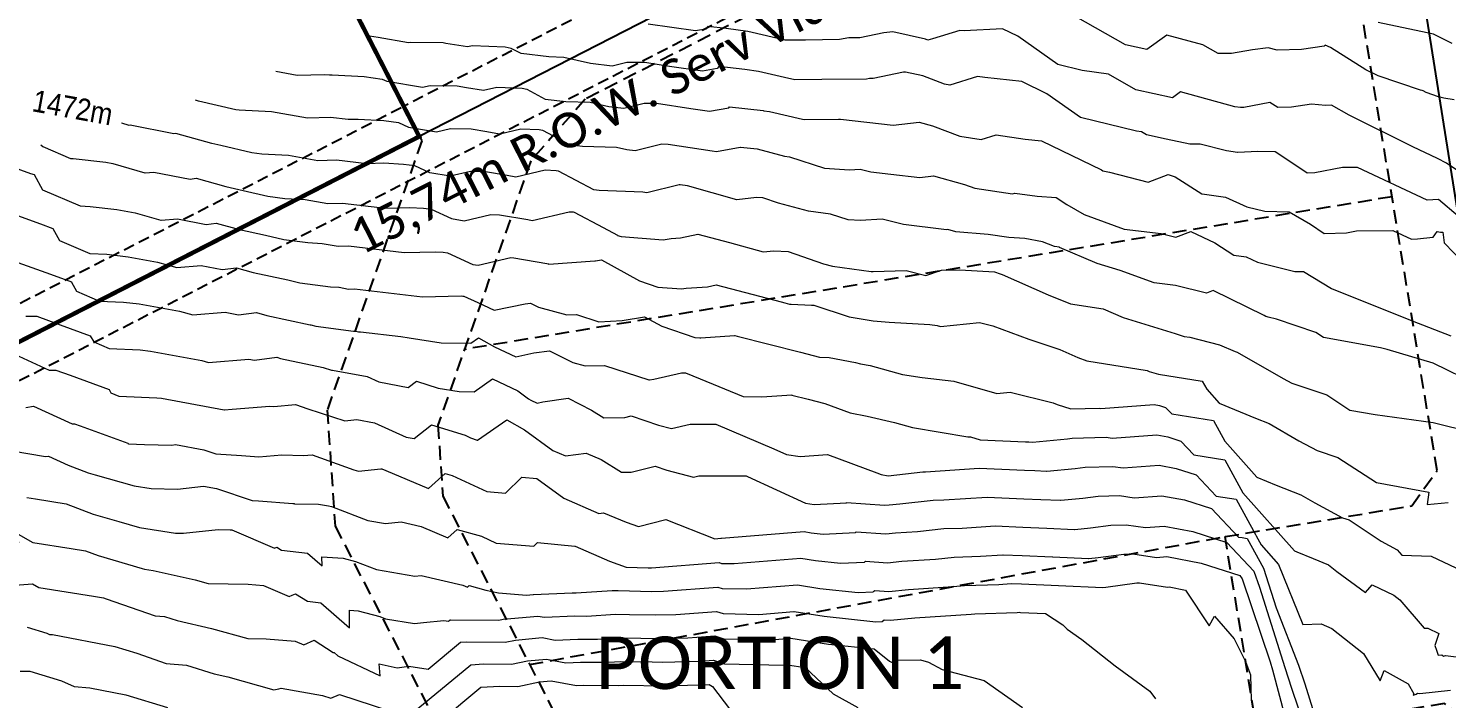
# Model space of a CAD drawing. Header units: metres. Extents: x 5688 to 19740, y -52 to 3406.
# Drawn here: x 7277.3 to 7601.2, y 921.3 to 1074.4 of the extents above; entities that cross this region are included whole.
import ezdxf
from ezdxf.enums import TextEntityAlignment as Align

# ---------------------------------------------------------------- set-up
doc = ezdxf.new("R2010")
doc.units = ezdxf.units.M
doc.linetypes.add('DASHED', pattern=[19.05, 12.7, -6.35])
doc.linetypes.add('HIDDEN', pattern=[9.525, 6.35, -3.175])
for name, color, linetype in [('Contours', 7, 'Continuous'), ('ERFNO', 7, 'Continuous'), ('LINES', 7, 'Continuous'), ('PLAASGEDEELTES', 7, 'Continuous'), ('SERV', 7, 'Continuous'), ('SITE', 7, 'Continuous')]:
    doc.layers.add(name, color=color, linetype=linetype)
doc.styles.add('CALIBRII', font='calibri.ttf')
doc.styles.add('MM-STANDARD', font='', dxfattribs={"height": 1})
doc.styles.get('MM-STANDARD').set_extended_font_data('MM-STANDARD')

# ---------------------------------------------------------------- blocks, each defined once
blk = doc.blocks.new('CONTOURS-CG')
at = {"layer": 'Contours', "color": 253, "lineweight": 9, "true_color": 0xa1a3a5}
for points, elevation in [([(31417.69, -111.2), (31413.45, -109.07), (31400.82, -106.41)], 1469), ([(31418.18, -124.08), (31415.79, -123.74), (31414.59, -123.42), (31411.76, -122.41), (31411.08, -122.03), (31411.08, -122.03), (31410.83, -121.94), (31410.5, -121.9), (31400.8, -118.62), (31398.01, -117.27), (31389.95, -112.17), (31389.95, -112.17), (31388.69, -111.59), (31388.46, -111.8), (31383.3, -112.61), (31377.74, -112.72), (31375.68, -112.18), (31375.67, -112.18), (31372.13, -112.69), (31367.3, -113.47), (31364.3, -113.5), (31360.75, -111.55), (31352.51, -109.29), (31347.94, -112.61), (31343.1, -111.56), (31331.7, -105.06)], 1469.5), ([(31420.61, -141.35), (31416.43, -138.57), (31414.35, -137.47), (31408.75, -134.85), (31394.19, -127.61), (31390.16, -125.31), (31388.79, -125.38), (31385.57, -125.09), (31385.56, -125.09), (31380.98, -125.8), (31377.93, -125.82), (31376.09, -124.68), (31376.08, -124.68), (31370.12, -125.83), (31369.36, -125.87), (31368.05, -125.67), (31355.66, -122.27), (31353.81, -123.62), (31345.5, -121.82), (31339.23, -118.24), (31339.23, -118.24), (31333.2, -117.37), (31327.63, -116), (31318.54, -109.55), (31314.99, -107.86), (31306.28, -108.34), (31305.25, -108.23), (31299.03, -110.17), (31297.98, -110.46), (31297.39, -110.2), (31289.97, -108.57), (31287.88, -108.82), (31282.4, -109.93), (31282.39, -109.93), (31279.9, -109.96), (31277.77, -110.32), (31270.03, -110.43), (31265.32, -110.48), (31261.08, -109.46), (31256.82, -108.5), (31251.87, -107.77), (31247.74, -107.3), (31247.26, -107.91), (31244.91, -108.33), (31234.12, -106.81)], 1470), ([(31419.11, -150.66), (31414.62, -146.88), (31412.02, -146.99), (31396.08, -139.53), (31392.67, -139.57), (31386.36, -140.78), (31384.58, -140.85), (31377.64, -136.18), (31377.31, -135.98), (31373.36, -135.91), (31368.73, -136.15), (31368.69, -136.15), (31366.15, -135.75), (31360.17, -134.21), (31360.15, -134.2), (31357.78, -134.21), (31352.36, -133.05), (31347.91, -132.08), (31346.76, -131.42), (31346.75, -131.42), (31345.64, -131.26), (31332.8, -128.12), (31325.14, -122.68), (31319.42, -119.9), (31310.95, -119.02), (31309.29, -118.78), (31302.97, -120.7), (31302.97, -120.7), (31301.79, -120.53), (31296.78, -118.6), (31292.86, -117.75), (31292.43, -117.8), (31285.45, -119.2), (31285.44, -119.21), (31284.63, -119.21), (31283.94, -119.33), (31283.94, -119.33), (31273.77, -119.47), (31267.58, -119.53), (31265.21, -118.97), (31259.32, -117.63), (31256.2, -117.18), (31250.22, -116.49), (31249.88, -116.91), (31246.52, -117.51), (31238.97, -116.45), (31233.34, -115.58), (31229.2, -115.55), (31225.9, -116.37), (31225.9, -116.37), (31220.94, -115.8), (31214.82, -114.39), (31214.82, -114.39), (31211.41, -114.27), (31205.07, -113.52), (31202.83, -112.33), (31201.45, -112.03), (31193.99, -111.73), (31192.8, -112.01), (31187.91, -111.19), (31187.24, -111.08), (31179.7, -110.99), (31179.34, -111.07), (31172.4, -109.88), (31169.49, -109.36)], 1470.5), ([(31149.08, -117.56), (31153.96, -118.44), (31160.14, -118.27), (31161.3, -118.41), (31161.95, -118.39), (31169.22, -118.78), (31173.36, -119.36), (31174.43, -119.84), (31182.52, -121.23), (31184.31, -120.82), (31190.47, -120.89), (31192.58, -121.26), (31196.49, -121.91), (31199.51, -121.22), (31205.33, -121.45), (31206.41, -121.68), (31210.6, -123.9), (31210.6, -123.9), (31215.25, -124.46), (31220.82, -124.64), (31220.83, -124.65), (31225.08, -125.62), (31228.52, -126.02), (31233.2, -124.86), (31236.01, -124.88), (31243.82, -126.08), (31248.13, -126.69), (31252.5, -125.91), (31252.69, -125.68), (31260.33, -126.55), (31260.53, -126.58), (31261.82, -126.77), (31269.34, -128.47), (31269.83, -128.59), (31277.52, -128.51), (31277.98, -128.51), (31290.06, -129.87), (31290.06, -129.87), (31296.01, -129.21), (31296.01, -129.21), (31299.04, -130.03), (31305.23, -132.41), (31305.24, -132.42), (31310.11, -133.13), (31313.56, -132.08), (31320.2, -133.06), (31323.93, -133.44), (31337.65, -140.11), (31337.92, -140.28), (31339.43, -140.61), (31348.3, -142.86), (31352.85, -141.12), (31352.85, -141.12), (31354.42, -141.64), (31360.57, -145.58), (31360.58, -145.58), (31365.93, -146.31), (31370.83, -148.54), (31374.89, -149.55), (31380.5, -149.64), (31380.51, -149.64), (31385.36, -152.52), (31388.5, -154.64), (31393.56, -154.45), (31395.84, -154.01), (31395.84, -154.01), (31404.18, -153.91), (31408.41, -155.89), (31408.41, -155.89), (31409.78, -155.83), (31411.18, -155.67), (31413.35, -155.44), (31413.75, -154.9), (31414.28, -154.16), (31414.29, -154.16), (31415.02, -154.32), (31415.56, -154.35), (31415.9, -156.77), (31420.29, -161.31)], 1471), ([(31130.65, -124.09), (31131.34, -124.29), (31131.42, -124.3), (31139.89, -126.26), (31140.68, -126.37), (31148.08, -126.74), (31148.08, -126.74), (31156.29, -128.22), (31156.3, -128.22), (31161.51, -128.07), (31165.55, -128.54), (31167.84, -128.49), (31173.73, -128.81), (31177.09, -129.27), (31179.33, -130.3), (31185.71, -131.39), (31188.92, -130.65), (31193.7, -130.71), (31197.25, -131.33), (31200.17, -131.82), (31200.18, -131.82), (31205.02, -130.7), (31209.21, -130.86), (31209.99, -131.03), (31216.13, -134.29), (31216.13, -134.29), (31219.09, -134.64), (31226.83, -134.9), (31226.84, -134.9), (31229.22, -135.45), (31231.14, -135.67), (31237.19, -134.17), (31238.69, -134.19), (31248.67, -135.72), (31249.73, -135.87), (31255.13, -134.91), (31255.16, -134.87), (31258.98, -135.31), (31265.21, -136.93), (31266.36, -137.08), (31274.37, -139.67), (31274.37, -139.67), (31280.07, -140.07), (31282.52, -139.92), (31284.91, -140.5), (31289.48, -141.07), (31296.14, -141.82), (31299.25, -141.47), (31299.26, -141.47), (31306.37, -143.41), (31308.7, -144.3), (31317.26, -145.56), (31317.82, -145.39), (31322.9, -146.13), (31327.24, -146.4), (31329.74, -148), (31333.65, -150.32), (31342.82, -153.6), (31351.24, -154.62), (31354.57, -155.48), (31358.02, -154.13), (31358.02, -154.13), (31363.5, -156.79), (31367.88, -159.6), (31370.68, -159.98), (31373.25, -161.15), (31381.8, -163.27), (31383.72, -163.3), (31390.18, -167.15), (31408.54, -174.56), (31417.41, -178.02)], 1471.5), ([(31423.33, -189.1), (31413.4, -184.27), (31402.83, -181.13), (31401.35, -180.72), (31388.3, -178.37), (31388.3, -178.37), (31386.59, -177.25), (31377.57, -174.23), (31375.67, -173.75), (31375.43, -173.65), (31375.17, -173.61), (31374.77, -173.35), (31363.12, -167.68), (31361.57, -168.29), (31354.53, -166.48), (31349.68, -165.89), (31349.67, -165.89), (31341.91, -163.11), (31336.61, -161.49), (31336.6, -161.49), (31328.04, -157.79), (31328.03, -157.78), (31326.91, -157.61), (31324.18, -156.54), (31320.13, -155.76), (31316.44, -155.56), (31311.74, -154.84), (31304.39, -154.25), (31304.38, -154.25), (31302.5, -153.74), (31302.23, -153.77), (31301.63, -153.7), (31292.39, -152.55), (31287.56, -151.38), (31287.54, -151.38), (31282.59, -151.68), (31279.73, -151.48), (31275.7, -150.18), (31270.71, -149.51), (31263.82, -147.72), (31260.24, -146.47), (31258.8, -146.4), (31254.33, -146.9), (31254.31, -146.9), (31243.1, -143.75), (31241.36, -143.49), (31241.19, -143.49), (31233.76, -145.33), (31233.76, -145.33), (31233.35, -145.28), (31232.85, -145.16), (31222.93, -144.82), (31221.66, -144.67), (31213.57, -140.39), (31213.1, -140.28), (31210.54, -140.18), (31203.87, -141.72), (31203.87, -141.72), (31201.92, -141.4), (31196.97, -140.53), (31196.94, -140.52), (31193.53, -140.48), (31188.9, -141.55), (31188.89, -141.55), (31184.23, -140.75), (31180.81, -139.19), (31180.81, -139.18), (31178.24, -138.83), (31173.73, -138.59), (31169.82, -138.68), (31169.81, -138.68), (31162.88, -137.87), (31162.88, -137.87), (31158.63, -137.99), (31158.63, -137.99), (31151.93, -136.78), (31145.89, -136.48), (31143.55, -136.16), (31136.51, -134.54), (31134.47, -134.1), (31126.25, -131.8), (31125.77, -131.86), (31115.75, -129.91), (31115.59, -129.92), (31113.89, -129.44), (31113.99, -129.33)], 1472), ([(31095.39, -134.38), (31095.8, -134.77), (31095.85, -134.76), (31102.13, -137.48), (31102.79, -137.51), (31110.2, -138.35), (31111.86, -138.65), (31119.17, -140.74), (31119.21, -140.75), (31121.17, -140.59), (31129.46, -142.2), (31129.46, -142.2), (31130.85, -142.02), (31130.86, -142.02), (31137.6, -143.91), (31141.6, -144.77), (31147.2, -146.07), (31151.11, -146.6), (31155.78, -146.83), (31155.78, -146.83), (31160.96, -147.76), (31160.96, -147.76), (31164.25, -147.67), (31174.07, -148.81), (31179.62, -148.69), (31182.75, -148.85), (31184.54, -149.1), (31189.14, -151.21), (31192.07, -151.71), (31198.14, -150.31), (31200.17, -150.34), (31206.59, -151.46), (31207.56, -151.62), (31216.05, -149.66), (31216.98, -149.7), (31217.15, -149.74), (31223.79, -153.26), (31227.05, -155.04), (31227.07, -155.06), (31227.91, -155.34), (31237.53, -156.1), (31239.33, -155.79), (31241.45, -155.65), (31241.45, -155.65), (31245.4, -154.77), (31252.69, -156.69), (31260.35, -158.84), (31262.76, -158.57), (31266.04, -158.74), (31274.16, -161.56), (31276.22, -162.1), (31285.05, -163.28), (31285.12, -163.29), (31285.45, -163.27), (31293.04, -163.05), (31297.48, -164.23), (31297.5, -164.23), (31301.09, -163.03), (31305.23, -162.96), (31313.18, -163.35), (31314.48, -163.84), (31314.95, -164), (31325.43, -168.65), (31330.57, -170.67), (31338.04, -171.85), (31338.04, -171.85), (31342.55, -173.8), (31354.45, -177.43), (31356.52, -178.17), (31357.82, -178.33), (31364.54, -180.06), (31368.15, -181.55), (31368.62, -181.74), (31379.14, -187.77), (31381.12, -188.83), (31389.11, -191.51), (31389.11, -191.51), (31394.35, -194.95), (31394.35, -194.95), (31400.14, -195.99), (31413.35, -197.83), (31422.28, -199.97)], 1472.5), ([(31084.62, -137.86), (31093.01, -140.88), (31093.84, -141.18), (31095.76, -144.62), (31104.34, -148.34), (31106.61, -148.43), (31112.75, -149.13), (31116.93, -149.89), (31122.78, -151.57), (31122.83, -151.58), (31126.6, -151.26), (31133.14, -152.54), (31133.14, -152.54), (31135.46, -152.24), (31135.46, -152.24), (31140.73, -153.72), (31146.7, -155.01), (31150.85, -155.97), (31156.33, -156.71), (31159.63, -156.87), (31159.63, -156.88), (31163.29, -157.54), (31163.3, -157.54), (31165.62, -157.47), (31178.33, -158.95), (31185.52, -158.78), (31187.26, -158.88), (31188.26, -159.01), (31194.04, -161.67), (31195.26, -161.87), (31202.75, -160.14), (31203.4, -160.15), (31210.92, -161.47), (31211.26, -161.56), (31211.3, -161.56), (31211.4, -161.59), (31221.88, -160.9), (31222.07, -160.87), (31222.07, -160.87), (31223.43, -160.66), (31232.14, -165.43), (31236.33, -166.87), (31241.72, -167.29), (31242.73, -167.12), (31247.64, -166.79), (31247.64, -166.79), (31249.64, -166.34), (31264.43, -170.24), (31265.3, -170.47), (31266.38, -170.78), (31266.72, -170.74), (31271.42, -170.98), (31271.81, -171), (31271.89, -171.01), (31280.02, -173.64), (31280.02, -173.64), (31285.46, -174.55), (31289.1, -174.9), (31298.41, -175.43), (31298.41, -175.43), (31300.12, -175.62), (31300.88, -175.84), (31309.79, -174.93), (31312.77, -175.68), (31321, -178.75), (31328.1, -181.11), (31328.11, -181.11), (31332.22, -182.94), (31334.24, -183.73), (31348.04, -185.91), (31348.04, -185.91), (31348.5, -186.11), (31350.64, -186.76), (31360.65, -188.36), (31361.65, -190.18), (31364.49, -193.38), (31372.83, -196.82), (31375.88, -198.02), (31382.72, -201.95), (31386.91, -204.19), (31391.63, -205.77), (31391.63, -205.78), (31400.4, -211.53), (31400.4, -211.53), (31412.41, -213.69), (31411.99, -216.56), (31416.8, -216.07)], 1473), ([(31085.81, -149), (31095.28, -152.41), (31098.12, -153.45), (31099.66, -156.22), (31106.56, -159.21), (31110.43, -159.36), (31115.3, -159.92), (31122.01, -161.14), (31126.44, -162.4), (31132.02, -161.94), (31136.82, -162.88), (31136.82, -162.88), (31140.06, -162.47), (31140.06, -162.47), (31143.86, -163.53), (31151.79, -165.24), (31154.51, -165.87), (31161.54, -166.83), (31163.47, -166.92), (31163.48, -166.92), (31165.62, -167.31), (31165.63, -167.31), (31167, -167.27), (31182.58, -169.08), (31191.41, -168.88), (31191.78, -168.9), (31191.99, -168.93), (31195.15, -170.38), (31198.94, -172.16), (31205.99, -170.7), (31207.2, -170.52), (31209.05, -171.46), (31215.5, -173.23), (31217.71, -173.16), (31217.71, -173.16), (31222.82, -174.82), (31222.82, -174.82), (31228.13, -174.47), (31233.28, -173.64), (31237.21, -175.8), (31244.75, -178.39), (31245.91, -178.48), (31246.13, -178.44), (31253.83, -177.93), (31253.83, -177.93), (31253.88, -177.91), (31254.44, -178.06), (31268.87, -181.72), (31273.21, -182.86), (31275.42, -182.95), (31281.46, -184.06), (31282.57, -184.41), (31282.57, -184.41), (31284.76, -184.78), (31292.18, -186.8), (31292.18, -186.8), (31296.64, -187.53), (31303.89, -188.36), (31303.91, -188.36), (31313.72, -191.17), (31313.72, -191.17), (31316.75, -190.86), (31326.56, -193.31), (31327.51, -193.67), (31330.61, -194.69), (31337.15, -194.53), (31337.5, -194.58), (31349.67, -193.66), (31349.67, -193.66), (31350.86, -193.89), (31352.26, -194.34), (31353.66, -195.82), (31353.67, -195.82), (31363.22, -197.34), (31363.22, -197.34), (31365.78, -202.03), (31373.09, -210.26), (31377.51, -212.09), (31383.14, -214.31), (31386.31, -216.12), (31392.7, -219.55), (31394.15, -220.04), (31401.52, -224.87), (31405.12, -226.85), (31406.21, -228.13), (31412.92, -228.31), (31418.58, -230.97)], 1473.5), ([(31090.13, -161.27), (31097.55, -163.94), (31102.36, -165.7), (31102.4, -165.72), (31103.56, -167.81), (31108.77, -170.07), (31114.24, -170.29), (31117.85, -170.7), (31127.08, -172.38), (31130.06, -173.23), (31137.45, -172.62), (31140.5, -173.22), (31140.5, -173.22), (31144.66, -172.69), (31144.67, -172.69), (31146.99, -173.34), (31156.88, -175.47), (31157.06, -175.51), (31157.06, -175.51), (31158.16, -175.77), (31166.76, -176.94), (31167.33, -176.97), (31167.96, -177.08), (31168.37, -177.07), (31177.63, -178.15), (31179.54, -178.49), (31186.8, -179.58), (31193.55, -179.69), (31195.34, -178.44), (31199.02, -180.5), (31203.84, -182.77), (31207.99, -181.9), (31211.52, -181.39), (31216.89, -184.11), (31219.73, -184.89), (31224.12, -184.76), (31224.12, -184.76), (31234.24, -188.05), (31234.24, -188.05), (31234.38, -188.04), (31235.41, -187.87), (31241.69, -186.42), (31241.72, -186.42), (31242.6, -186.42), (31245.96, -187.83), (31255.81, -191.83), (31260.02, -191.9), (31266.87, -191.51), (31266.92, -191.52), (31270.65, -192.46), (31274.41, -193.45), (31280.22, -195.62), (31280.22, -195.62), (31284.1, -196.35), (31290.33, -197.81), (31294.46, -198.94), (31294.49, -198.94), (31307.13, -201.04), (31307.71, -201.1), (31309.93, -201.74), (31309.93, -201.74), (31320.24, -202.2), (31320.99, -202.23), (31321.89, -202.28), (31329.89, -201.52), (31330.94, -201.38), (31338.67, -201.18), (31340.03, -201.38), (31340.04, -201.38), (31350.24, -200.61), (31350.24, -200.61), (31352.76, -201.09), (31355.75, -202.05), (31358.74, -205.2), (31358.74, -205.2), (31365.78, -206.32), (31365.78, -206.32), (31369.92, -213.89), (31381.69, -227.15), (31382.2, -227.35), (31385.97, -228.84), (31385.97, -228.84), (31389.5, -230.34), (31391.34, -231.81), (31397.95, -236.61), (31399.45, -234.86), (31404.42, -237.25), (31405.75, -238.32), (31411.29, -244.78), (31412.14, -244.81), (31414.66, -245.99), (31413.78, -248.76), (31414.16, -249.82), (31414.52, -250.95), (31415.34, -250.86), (31415.71, -251.18), (31416.15, -251), (31421.74, -251.68)], 1474), ([(31091.99, -173.53), (31094.45, -173.54), (31099.83, -175.48), (31106.66, -177.98), (31106.67, -177.99), (31107.46, -179.4), (31110.98, -180.93), (31118.06, -181.22), (31120.4, -181.48), (31132.15, -183.62), (31133.68, -184.06), (31142.87, -183.3), (31144.18, -183.55), (31144.19, -183.55), (31149.27, -182.91), (31149.27, -182.91), (31150.12, -183.15), (31159.87, -185.25), (31159.87, -185.25), (31161.75, -185.85), (31162.02, -185.82), (31169.92, -187.31), (31172.57, -188.5), (31179.28, -189.81), (31181.14, -188.33), (31181.14, -188.33), (31186.12, -189.99), (31190.94, -190.71), (31194.31, -190.76), (31198.57, -187.8), (31204.3, -190.53), (31206.73, -192.39), (31207.26, -192.68), (31208.73, -193.37), (31210, -193.11), (31215.84, -192.26), (31221.15, -194.95), (31223.93, -196.72), (31228.76, -196.67), (31230.2, -196.31), (31236.42, -198.39), (31239.42, -199.18), (31243.67, -198.2), (31249.54, -198.21), (31262.78, -203.79), (31265.68, -205.12), (31268.81, -205.58), (31275.04, -205.07), (31275.05, -205.07), (31286.31, -209.27), (31287.3, -209.64), (31287.3, -209.64), (31288.93, -209.95), (31296.83, -209.09), (31297.46, -209.07), (31309.69, -208.23), (31309.7, -208.23), (31320.06, -208.7), (31322.36, -208.79), (31322.36, -208.79), (31325.08, -208.92), (31325.1, -208.92), (31331.64, -208.3), (31333.89, -207.99), (31340.19, -207.83), (31342.57, -208.19), (31342.58, -208.19), (31350.81, -207.57), (31350.81, -207.57), (31354.67, -208.29), (31359.25, -209.76), (31363.82, -214.59), (31363.82, -214.59), (31368.35, -215.31), (31368.35, -215.31), (31372.81, -223.37), (31372.92, -223.67), (31374.05, -225.74), (31378.06, -230.26), (31378.07, -230.26), (31383.58, -243.94), (31387.77, -243.77), (31390.25, -244.82), (31397.47, -250.6), (31401.3, -256.79), (31402.2, -254.47), (31407.68, -257.52), (31408.93, -259.76), (31408.82, -260.05), (31409.47, -259.88), (31409.82, -259.64), (31410.36, -259.7), (31417.32, -258.93)], 1474.5), ([(31090.32, -182.63), (31097.26, -185.81), (31098.78, -185.81), (31102.09, -187.01), (31102.1, -187.01), (31110.95, -190.26), (31111.36, -191), (31113.2, -191.79), (31121.88, -192.14), (31122.95, -192.26), (31137.22, -194.87), (31137.3, -194.89), (31139.08, -194.74), (31147.65, -194.08), (31148.61, -194.11), (31148.62, -194.11), (31153.55, -193.67), (31156.36, -194.68), (31164.84, -197.39), (31167.53, -197.09), (31171.6, -197.86), (31178.8, -201.11), (31180.65, -201.47), (31184.57, -198.34), (31184.57, -198.34), (31192.3, -200.7), (31193.51, -201.32), (31195.07, -201.83), (31195.08, -201.83), (31201.79, -197.17), (31205.83, -199.44), (31212.29, -204.16), (31212.3, -204.17), (31215.17, -205.42), (31219.93, -204.82), (31223.35, -206.22), (31227.99, -209.17), (31230.2, -209.15), (31235.67, -207.77), (31235.69, -207.77), (31238.35, -208.66), (31244.44, -210.26), (31245.63, -209.99), (31256.48, -209.99), (31256.81, -210.13), (31270.01, -216.21), (31271.97, -216.5), (31279.39, -216.14), (31279.42, -216.11), (31288.05, -216.67), (31289.11, -216.57), (31291.55, -216.4), (31291.56, -216.4), (31299.2, -215.57), (31299.21, -215.57), (31301.64, -215.5), (31311.5, -214.82), (31311.52, -214.82), (31319.87, -215.2), (31323.73, -215.35), (31323.73, -215.35), (31328.28, -215.56), (31328.3, -215.56), (31333.39, -215.08), (31336.84, -214.61), (31341.72, -214.49), (31345.11, -214.99), (31345.11, -214.99), (31351.38, -214.52), (31351.38, -214.52), (31356.58, -215.5), (31362.74, -217.47), (31368.89, -223.97), (31368.89, -223.97), (31369.74, -224.1), (31370.91, -224.29), (31370.92, -224.29), (31374.62, -231.07), (31377.48, -240.11), (31382.6, -253.25), (31384.04, -257.49), (31386.16, -264.35)], 1475), ([(31091.99, -194.37), (31093.71, -194.05), (31093.72, -194.05), (31102.52, -198.08), (31103.1, -198.08), (31104.38, -198.54), (31115.22, -202.53), (31115.26, -202.59), (31115.41, -202.65), (31119.02, -202.8), (31125.3, -202.94), (31126.11, -202.85), (31132.57, -204.01), (31135.37, -204.95), (31135.38, -204.95), (31141.21, -205.3), (31145.2, -205.61), (31150.45, -205.21), (31155.35, -205.36), (31155.35, -205.36), (31157.38, -205.17), (31166.89, -208.6), (31167.93, -208.93), (31173.03, -208.36), (31173.29, -208.41), (31174.15, -208.8), (31183.92, -212.88), (31187.72, -209.46), (31189.29, -209.89), (31197.22, -213.59), (31197.23, -213.59), (31201.5, -213.96), (31205.25, -210.27), (31205.25, -210.27), (31208.67, -210.61), (31214.83, -215.11), (31222.83, -218.6), (31223.86, -218.47), (31229.06, -220.6), (31231.89, -221.53), (31238.1, -219.95), (31238.1, -219.95), (31249.28, -224.34), (31250.68, -224.24), (31250.71, -224.25), (31250.86, -224.25), (31269.68, -222.72), (31269.68, -222.72), (31271.29, -222.98), (31274.04, -223.27), (31281.43, -222.91), (31281.56, -222.8), (31288.39, -223.24), (31290.58, -223.04), (31295.63, -222.7), (31295.63, -222.7), (31301.58, -222.05), (31301.58, -222.05), (31305.82, -221.92), (31313.31, -221.4), (31313.33, -221.4), (31319.69, -221.69), (31325.1, -221.91), (31325.1, -221.91), (31331.48, -222.21), (31331.51, -222.21), (31335.13, -221.86), (31339.77, -221.23), (31339.79, -221.23), (31343.24, -221.14), (31347.64, -221.79), (31347.65, -221.79), (31351.95, -221.47), (31351.95, -221.47), (31358.49, -222.7), (31366.23, -225.19), (31372.43, -231.73), (31373.68, -235.42), (31379.48, -253.74), (31381.01, -258.48), (31383.97, -267.23)], 1475.5), ([(31088.87, -204.27), (31096.47, -205.59), (31097.11, -205.47), (31101.6, -207.52), (31106.21, -209.29), (31107.81, -209.76), (31116.69, -212.28), (31120.61, -212.89), (31126.61, -213.02), (31132.51, -212.37), (31132.52, -212.37), (31135.52, -212.91), (31143.63, -215.61), (31143.63, -215.61), (31145.13, -215.7), (31152.91, -216.29), (31153.25, -216.33), (31153.3, -216.38), (31153.3, -216.35), (31158.81, -216.47), (31161.07, -216.83), (31161.73, -217), (31170.07, -220.19), (31170.08, -220.19), (31174.1, -220.87), (31177.68, -220.51), (31177.68, -220.51), (31182.25, -221.59), (31188.37, -224.13), (31190.45, -222.26), (31195.99, -223.77), (31199.36, -225.34), (31199.37, -225.35), (31207.94, -226.08), (31208.83, -225.2), (31208.83, -225.2), (31217.34, -226.05), (31217.38, -226.07), (31225.25, -229.46), (31229.05, -230.87), (31234.12, -231), (31234.85, -230.98), (31250.34, -229.81), (31250.87, -229.98), (31253.7, -230.04), (31268.92, -228.81), (31268.92, -228.81), (31272.28, -229.34), (31278.04, -229.94), (31283.47, -229.68), (31283.69, -229.5), (31288.73, -229.82), (31292.05, -229.51), (31299.7, -228.99), (31299.7, -228.99), (31303.95, -228.53), (31303.96, -228.53), (31310, -228.35), (31315.12, -227.99), (31315.15, -227.99), (31319.5, -228.19), (31326.46, -228.46), (31326.47, -228.46), (31334.68, -228.85), (31334.72, -228.85), (31336.88, -228.65), (31342.72, -227.85), (31342.74, -227.85), (31344.76, -227.79), (31350.18, -228.6), (31350.18, -228.6), (31352.52, -228.42), (31352.52, -228.42), (31360.39, -229.9), (31369.21, -232.73), (31369.72, -233.54), (31376.11, -252.46), (31376.68, -254.32), (31379.54, -265.17)], 1476), ([(31092.16, -214.91), (31094.18, -215.23), (31101.19, -216.4), (31107.32, -218.75), (31113.16, -220.44), (31117.88, -221.78), (31126.11, -223.07), (31127.93, -223.11), (31135.86, -222.23), (31138.62, -222.28), (31139.03, -222.31), (31148.71, -226.52), (31149.29, -226.26), (31150.35, -226.94), (31156.3, -227.67), (31156.3, -227.67), (31159.6, -230.54), (31159.59, -228.52), (31164.45, -228.82), (31167.28, -229.57), (31172.06, -231.4), (31172.07, -231.4), (31180.77, -232.88), (31182.27, -232.73), (31182.27, -232.73), (31191.74, -234.95), (31192.81, -235.39), (31193.17, -235.06), (31197.02, -236.11), (31199.93, -236.68), (31206.3, -237.23), (31207.85, -237.08), (31207.92, -237.09), (31216.73, -236.73), (31217.62, -236.73), (31225.86, -236.17), (31225.86, -236.17), (31227.23, -236.19), (31234.92, -236.39), (31237.62, -236.32), (31250, -235.38), (31251.02, -235.72), (31256.53, -235.83), (31268.16, -234.89), (31268.16, -234.89), (31273.27, -235.7), (31282.05, -236.62), (31285.51, -236.45), (31285.65, -236.33), (31285.66, -236.33), (31285.82, -236.19), (31289.07, -236.4), (31293.52, -235.98), (31303.77, -235.29), (31303.77, -235.29), (31306.32, -235.01), (31306.34, -235.01), (31314.17, -234.77), (31316.96, -234.58), (31319.32, -234.68), (31327.83, -235.02), (31327.83, -235.02), (31337.93, -235.49), (31338.63, -235.43), (31345.68, -234.46), (31345.69, -234.46), (31346.29, -234.45), (31352.72, -235.4), (31352.72, -235.4), (31353.09, -235.37), (31356.8, -236.07), (31362.2, -244.22), (31363.45, -242.02), (31367.89, -247.23), (31370.51, -252.41), (31371.67, -255.47), (31371.81, -261.33)], 1476.5), ([(31090.21, -223.29), (31093.52, -225.2), (31102.32, -226.57), (31105.58, -227.11), (31108.44, -228.21), (31118.5, -231.12), (31119.08, -231.28), (31121.06, -231.59), (31130.61, -233.75), (31133.6, -234.59), (31142.74, -234.75), (31146.25, -235.02), (31152.09, -237.56), (31152.76, -237.26), (31153.55, -236.9), (31153.56, -236.9), (31156.26, -238.63), (31159.35, -239.01), (31159.35, -239.01), (31165.89, -244.7), (31165.87, -240.69), (31167.84, -240.81), (31172.84, -242.15), (31174.06, -242.62), (31180.69, -243.74), (31182.8, -243.45), (31187.44, -243.02), (31188.47, -243.17), (31188.86, -242.85), (31188.94, -242.84), (31199.99, -242.96), (31200.01, -242.96), (31201, -242.75), (31208.86, -242.01), (31210.38, -242.29), (31217.37, -242), (31220.05, -242.01), (31220.06, -242.01), (31226.54, -241.57), (31226.54, -241.57), (31229.82, -241.62), (31235.72, -241.77), (31240.39, -241.65), (31249.66, -240.95), (31251.18, -241.46), (31259.37, -241.62), (31267.39, -240.97), (31267.4, -240.97), (31274.27, -242.07), (31286.05, -243.3), (31287.55, -243.22), (31287.95, -242.88), (31289.41, -242.98), (31294.99, -242.45), (31307.85, -241.59), (31307.85, -241.59), (31308.71, -241.49), (31318.35, -241.19), (31318.78, -241.16), (31319.14, -241.18), (31324.86, -241.41), (31328.76, -244.02), (31329.8, -245.02), (31333.1, -247.35), (31340.75, -253.36), (31348.67, -259.2), (31349.97, -260.89)], 1477), ([(31089.55, -234.98), (31093.47, -234.67), (31093.48, -234.68), (31094.89, -235.49), (31107.42, -237.44), (31109.73, -237.87), (31110.3, -238.05), (31121.46, -241.98), (31123.59, -242.15), (31126.52, -243.06), (31134.35, -244.82), (31142.65, -247.14), (31146.86, -247.22), (31153.46, -247.73), (31155.47, -248.61), (31157.82, -247.54), (31157.83, -247.54), (31162.18, -250.33), (31162.4, -250.35), (31163.24, -251.09), (31172.89, -255.7), (31172.62, -252.9), (31176.79, -253.85), (31179.46, -253.46), (31183.84, -254.12), (31191.2, -247.98), (31192.71, -247.9), (31201.43, -248), (31201.45, -248), (31203.75, -247.51), (31209.88, -246.93), (31212.83, -247.49), (31218.01, -247.28), (31222.49, -247.29), (31222.5, -247.29), (31227.21, -246.97), (31227.21, -246.97), (31232.41, -247.06), (31236.52, -247.16), (31243.16, -246.99), (31249.32, -246.53), (31251.33, -247.19), (31262.2, -247.42), (31266.63, -247.05), (31266.64, -247.06), (31275.26, -248.43), (31285.68, -249.51), (31289.18, -252.3), (31290.53, -252.95), (31290.77, -252.1), (31296.27, -252), (31298.1, -252.51), (31301.23, -254.19), (31301.23, -254.19), (31310.81, -256.75), (31310.81, -256.75), (31319.55, -262.91)], 1477.5), ([(31092.24, -244.56), (31096.76, -245.94), (31097.36, -246.19), (31098.08, -246.26), (31112.28, -248.93), (31117.29, -250.49), (31124.03, -252.86), (31128.63, -253.23), (31134.98, -255.2), (31138.09, -255.9), (31148.61, -258.84), (31149.71, -258.67), (31150.28, -258.5), (31159.71, -260.17), (31161.58, -260.8), (31163.56, -259.95), (31178.99, -264.94)], 1478), ([(31180.2, -264.23), (31193.55, -253.12), (31193.55, -253.12), (31196.47, -252.96), (31202.86, -253.03), (31202.89, -253.03), (31206.51, -252.27), (31210.89, -251.86), (31215.29, -252.69), (31218.65, -252.55), (31224.93, -252.57), (31224.93, -252.57), (31227.88, -252.37), (31227.88, -252.37), (31235, -252.49), (31237.32, -252.55), (31245.94, -252.33), (31248.99, -252.1), (31251.49, -252.93), (31265.03, -253.21), (31265.88, -253.14), (31269.97, -253.79), (31276.35, -259.81), (31281.99, -262.88)], 1478), ([(31090.67, -254.57), (31092.85, -254.63), (31100.11, -256.84), (31103.02, -258.1), (31106.54, -258.43), (31114.82, -259.99), (31124.28, -262.93)], 1478.5), ([(31186.67, -265.93), (31195.89, -258.25), (31195.89, -258.25), (31200.24, -258.02), (31204.33, -258.07), (31209.26, -257.03), (31211.91, -256.78), (31217.75, -257.89), (31219.29, -257.83), (31227.37, -257.85), (31227.37, -257.85), (31228.55, -257.77), (31228.56, -257.77), (31237.59, -257.92), (31238.12, -257.93), (31248.01, -257.68), (31248.81, -258.13), (31252.67, -263.23)], 1478.5)]:
    blk.add_lwpolyline(points, dxfattribs=dict(at, elevation=elevation))
at = {"layer": 'Contours', "color": 253, "true_color": 0xa1a3a5, "style": 'MM-STANDARD', "width": 0.9}
blk.add_text('1472m', height=5, rotation=349.6585, dxfattribs=at).set_placement((31102.67, -125.81, 1471.12), align=Align.MIDDLE)

msp = doc.modelspace()

# ---------------------------------------------------------------- linework, layer by layer
at = {"layer": 'LINES', "color": 251, "linetype": 'HIDDEN', "ltscale": 0.5, "true_color": 0x636466}
for p, q in [((7588.746, 1035.988), (7376.924, 1001.117)), ((7391.788, 929.118), (7550.617, 958.345))]:
    msp.add_line(p, q, dxfattribs=at)
for points in [[(7585.524, 1151.188), (7404.476, 1058.255), (7392.057, 1044.149), (7370.847, 983.836), (7371.968, 967.572), (7440.124, 835.332), (7456.962, 829.948), (7468.874, 806.837), (7463.489, 789.999), (7473.618, 770.347), (7436.588, 635.111), (7437.955, 622.142), (7449.937, 598.971), (7471.437, 589.045), (7644.427, 629.28)], [(7608.757, 914.434), (7600.713, 920.204), (7558.052, 913.181), (7550.617, 958.345), (7593.278, 965.368), (7599.048, 973.412), (7579.025, 1095.039)], [(7366.669, 1049.79), (7367.186, 1048.783), (7345.551, 987.263), (7347.382, 960.705), (7417.902, 823.879), (7413.044, 808.688), (7349.764, 776.073)]]:
    msp.add_lwpolyline(points, dxfattribs=at)
at = {"layer": 'PLAASGEDEELTES', "color": 251, "linetype": 'Continuous', "true_color": 0x636466}
for p, q in [((7583.404, 1161.035), (7366.582, 1049.74)), ((7623.407, 908.351), (7583.404, 1161.035)), ((7366.582, 1049.74), (7189.287, 958.734))]:
    msp.add_line(p, q, dxfattribs=at)
at = {"layer": 'SERV', "color": 251, "linetype": 'DASHED', "ltscale": 0.2, "true_color": 0x636466}
for p, q in [((7580.966, 1168.516), (7363.042, 1056.654)), ((7585.953, 1153.378), (7199.172, 954.846)), ((7190.711, 968.195), (7363.042, 1056.654))]:
    msp.add_line(p, q, dxfattribs=at)
at = {"layer": 'SITE', "color": 251, "linetype": 'HIDDEN', "ltscale": 0.5, "true_color": 0x636466, "const_width": 1}
msp.add_lwpolyline([(7283.509, 866.042), (7269.23, 934.923), (7274.725, 957.013), (7255.783, 992.867), (7366.582, 1049.74), (7207.92, 1358.849), (7872.637, 1467.487), (7913.848, 1215.042), (8244.292, 1269.046), (8286.282, 1016.686), (7954.708, 962.495), (7938.189, 959.797), (7944.711, 624.137), (7956.213, 541.746), (7841.773, 540.956), (7738.993, 535.306), (7706.393, 529.766), (7682.263, 625.216), (7437.541, 568.298), (7371.507, 695.993), (7363.777, 753.224), (7353.711, 772.756), (7315.896, 803.392)], close=True, dxfattribs=at)

# ---------------------------------------------------------------- block references
at = {"layer": 'Contours', "color": 215, "linetype": 'Continuous', "true_color": 0xa953a0}
msp.add_blockref('CONTOURS-CG', (-23815.222, 1182.208), dxfattribs=at)

# ---------------------------------------------------------------- texts
at = {"layer": 'ERFNO', "color": 251, "linetype": 'Continuous', "true_color": 0x636466, "style": 'CALIBRII'}
msp.add_text('PORTION 1', height=12, dxfattribs=at).set_placement((7448.958, 929.515), align=Align.MIDDLE_CENTER)
at = {"layer": 'SERV', "color": 251, "linetype": 'Continuous', "true_color": 0x636466, "style": 'CALIBRII'}
msp.add_text('15,74m R.O.W. Serv Vide SG Diagram  A5592/1952', height=8, rotation=27, dxfattribs=at).set_placement((7466.157, 1084.513), align=Align.MIDDLE_CENTER)

doc.saveas('drawing.dxf')
